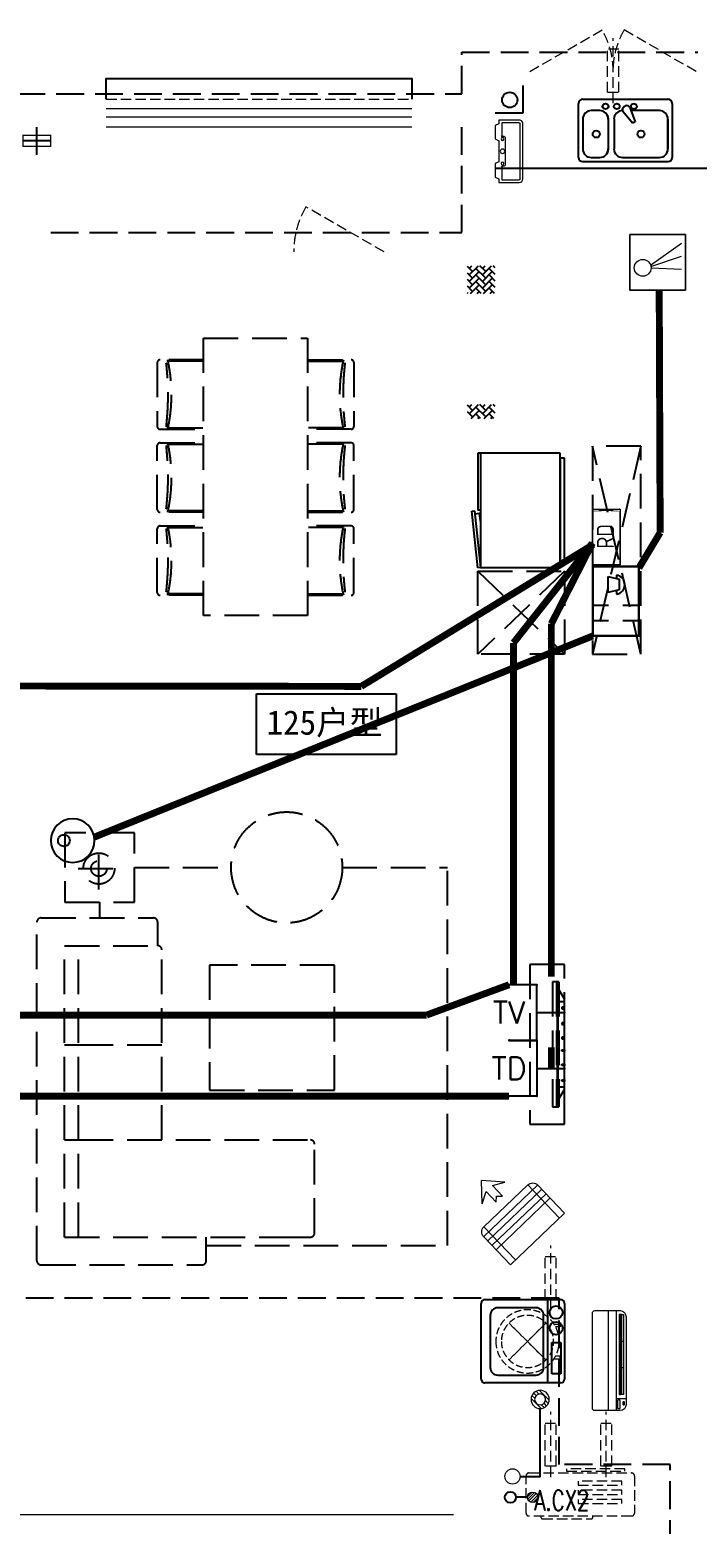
# Model space of a CAD drawing. Extents: x 3443499 to 7125205, y -1700016 to -264854.
# Drawn here: x 3721859 to 3726663, y -867712 to -856944 of the extents above; entities that cross this region are included whole.
import ezdxf
from ezdxf.enums import TextEntityAlignment as Align

# ---------------------------------------------------------------- set-up
doc = ezdxf.new("R2010")
doc.units = 0
doc.header["$LTSCALE"] = 1000
doc.header["$MEASUREMENT"] = 0
for name, pattern in [('$1$DASH', [0.35, 0.25, -0.1]), ('__DASH', [0.35, 0.25, -0.1]), ('A户型$0$DASH', [0.35, 0.25, -0.1]), ('DASH', [0.35, 0.25, -0.1]), ('HIDDEN', [0.375, 0.25, -0.125])]:
    doc.linetypes.add(name, pattern=pattern)
doc.layers.get('0').update_dxf_attribs({"linetype": 'CONTINUOUS'})
for name, color, linetype in [('!校对', 2, 'CONTINUOUS'), ('5fur', 175, 'CONTINUOUS'), ('EQUIP-安防', 3, 'CONTINUOUS'), ('EQUIP-通讯', 3, 'CONTINUOUS'), ('IP-bath&kitchen-JOHNSON', 4, 'CONTINUOUS'), ('LVTRY', 252, 'CONTINUOUS'), ('TEL_TEXT', 7, 'CONTINUOUS'), ('VPIPE-中水', 122, 'CONTINUOUS'), ('VPIPE-凝结', 150, 'CONTINUOUS'), ('WIRE-安防', 4, 'CONTINUOUS'), ('WIRE-综合布线', 5, 'DASH'), ('保温', 6, 'CONTINUOUS'), ('机电标识类', 1, 'CONTINUOUS'), ('污水', 3, 'CONTINUOUS'), ('看线', 185, 'CONTINUOUS')]:
    doc.layers.add(name, color=color, linetype=linetype)
for name, color, linetype, lineweight in [('EQUIP-消防', 3, 'CONTINUOUS', 20), ('EQUIP_地漏', 7, 'CONTINUOUS', 18), ('VPIPE-废水', 31, 'TG_F', 18), ('WINDOW', 146, 'CONTINUOUS', 20), ('平面-栏杆', 56, 'CONTINUOUS', 15), ('平面-看线', 252, 'CONTINUOUS', 15), ('平面-空调室内机', 176, 'CONTINUOUS', 9), ('平面-空调预留孔', 252, 'CONTINUOUS', 15)]:
    doc.layers.add(name, color=color, linetype=linetype, lineweight=lineweight)
doc.styles.add('_TCH_DIM', font='SIMPLEX', dxfattribs={"bigfont": 'GBCBIG'})
doc.styles.add('_TEL_DIM', font='SIMPLEX', dxfattribs={"width": 0.8, "height": 3.5, "bigfont": 'HZTXT'})
doc.styles.add('DIM_FONT', font='SIMPLEX', dxfattribs={"width": 0.7, "bigfont": 'GBCBIG'})
doc.styles.get("Standard").update_dxf_attribs({"font": 'gbenor.shx', "bigfont": 'gbcbig.shx'})
doc.styles.add('TG_LINETYPE', font='SIMPLEX', dxfattribs={"width": 0.8, "height": 3, "bigfont": 'HZTXT'})
doc.styles.add('黑体', font='simhei.ttf')
doc.linetypes.add('TG_F', pattern='A,2,-0.3,["F",TG_LINETYPE,S=0.1,R=0,X=-0.23,Y=-0.15],0', length=2.3)

# ---------------------------------------------------------------- blocks, each defined once
blk = doc.blocks.new('$equip$00002651')
for p, q in [((-0.5, 0.5), (-0.5, -0.5)), ((0.5, 0.5), (-0.5, 0.5)), ((-0.125, -0.052), (0.429, 0.342)), ((0.5, -0.5), (0.5, 0.5)), ((-0.119, -0.075), (0.429, 0.108)), ((-0.116, -0.1), (0.429, -0.126)), ((-0.5, -0.5), (0.5, -0.5))]:
    blk.add_line(p, q)
blk.add_lwpolyline([(-0.5, 0.5), (0.5, 0.5), (0.5, -0.5), (-0.5, -0.5), (-0.5, 0.5), (0.5, 0.5)])
blk.add_circle((-0.268, -0.1), 0.151)
for p in [(0, 0.5), (-0.5, 0), (0.5, 0), (0, -0.5)]:
    blk.add_point(p)
at = {"color": 7, "flags": 1}
for tag, height, p in [('A', 0.00002, (0, 0)), ('B', 0.4, (0.762, -0.208))]:
    blk.add_attdef(tag, text='', height=height, dxfattribs=at).set_placement(p, align=Align.MIDDLE_CENTER)
blk = doc.blocks.new('$equip$00002770')
for p, q in [((-0.65, 0.65), (-0.65, 0)), ((0.65, 0.65), (-0.65, 0.65)), ((0.65, 0), (0.65, 0.65)), ((-0.65, 0), (0.65, 0))]:
    blk.add_line(p, q)
at = {"const_width": 0.04}
blk.add_lwpolyline([(-0.65, 0.65), (-0.65, 0), (0.65, 0), (0.65, 0.65), (-0.65, 0.65), (-0.65, 0)], dxfattribs=at)
for p in [(0, 0.65), (-0.65, 0.325), (0, 0), (0.65, 0.325)]:
    blk.add_point(p)
at = {"color": 7}
blk.add_attdef('$TEXT$', text='', height=0.4, dxfattribs=at).set_placement((-0.014, 0.343), align=Align.MIDDLE_CENTER)
at = {"color": 7, "flags": 1}
for tag, height, p in [('B', 0.4, (0.905, 0.246)), ('A', 0.00002, (0, 0))]:
    blk.add_attdef(tag, text='', height=height, dxfattribs=at).set_placement(p, align=Align.MIDDLE_CENTER)
blk = doc.blocks.new('$equip$00001802')
for p, q in [((-0.5, 0.499), (-0.5, 0.999)), ((0.5, 0.999), (0.5, 0.499)), ((0.5, 0.499), (-0.5, 0.499)), ((0, 0.5), (0, 0))]:
    blk.add_line(p, q)
for p in [(-0.5, 0.999), (0.5, 0.999), (-0.5, 0.499), (0.5, 0.499), (0, 0)]:
    blk.add_point(p)
at = {"color": 7, "style": '_TEL_DIM'}
blk.add_attdef('$TEXT$', text='', height=0.4, dxfattribs=at).set_placement((0, 0.999), align=Align.MIDDLE_CENTER)
at = {"color": 7, "style": '_TEL_DIM', "flags": 1}
blk.add_attdef('A', text='', height=0.00002, dxfattribs=at).set_placement((0, 0), align=Align.MIDDLE_CENTER)
blk = doc.blocks.new('$equip$00001847')
for p, q in [((-0.5, 0.499), (-0.5, 0.999)), ((0.5, 0.999), (0.5, 0.499)), ((0.5, 0.499), (-0.5, 0.499)), ((0, 0.5), (0, 0))]:
    blk.add_line(p, q)
for p in [(-0.5, 0.999), (0.5, 0.999), (-0.5, 0.499), (0.5, 0.499), (0, 0)]:
    blk.add_point(p)
at = {"color": 7, "style": '_TEL_DIM'}
blk.add_attdef('$TEXT$', text='', height=0.4, dxfattribs=at).set_placement((0, 0.999), align=Align.MIDDLE_CENTER)
at = {"color": 7, "style": '_TEL_DIM', "flags": 1}
blk.add_attdef('A', text='', height=0.00002, dxfattribs=at).set_placement((0, 0), align=Align.MIDDLE_CENTER)
blk = doc.blocks.new('$equip$00002628')
at = {"linetype": 'Continuous'}
for p, q in [((-0.625, 0.415), (0.625, 0.415)), ((-0.625, -0.415), (-0.625, 0.415)), ((0.071, 0.129), (0.071, 0.415)), ((0.35, 0.129), (0.35, 0.415)), ((0.625, 0.415), (0.625, -0.415)), ((-0.472, 0.01), (-0.409, 0.01)), ((-0.446, -0.138), (-0.395, 0.058)), ((-0.395, 0.058), (-0.395, 0.058)), ((-0.395, 0.058), (-0.206, 0.058)), ((-0.206, 0.058), (-0.155, -0.138)), ((-0.191, 0.01), (-0.129, 0.01)), ((-0.155, -0.138), (-0.446, -0.138)), ((0.071, -0.415), (0.071, -0.129)), ((0.35, -0.415), (0.35, -0.129)), ((0.625, -0.415), (-0.625, -0.415))]:
    blk.add_line(p, q, dxfattribs=at)
at = {"const_width": 0.04}
blk.add_lwpolyline([(-0.625, 0.415), (0.625, 0.415), (0.625, -0.415), (-0.625, -0.415), (-0.625, 0.415), (0.625, 0.415)], dxfattribs=at)
at = {"linetype": 'Continuous'}
blk.add_arc((-0.3, -0.011), 0.173, 6.9897, 173.0103, dxfattribs=at)
for p in [(0, 0.415), (-0.625, 0), (0.625, 0), (0, -0.415)]:
    blk.add_point(p)
at = {"color": 7, "style": '_TEL_DIM', "flags": 1}
blk.add_attdef('A', text='', height=0.000025, dxfattribs=at).set_placement((0, 0), align=Align.MIDDLE_CENTER)
blk = doc.blocks.new('$equip$00001883')
at = {"color": 0, "linetype": 'Continuous'}
blk.add_lwpolyline([(0.057, 0.063, 0.198912), (0.08, 0.12, 0.198912), (0.057, 0.177, 0.198912), (0, 0.2, 0.198912), (-0.057, 0.177, 0.198912), (-0.08, 0.12, 0.198912), (-0.057, 0.063, 0.198912), (0, 0.04, 0.198912)], format="xyb", close=True, dxfattribs=at)
blk.add_circle((0, 0), 0.3)
at = {"layer": 'TEL_TEXT', "style": '_TEL_DIM', "flags": 1}
blk.add_attdef('A', text='', height=0.00002, dxfattribs=at).set_placement((0, 0), align=Align.MIDDLE_CENTER)
blk = doc.blocks.new('A$C00A30745')
at = {"layer": '5fur', "color": 252, "linetype": 'A户型$0$DASH'}
for p, q in [((7700, 4679), (7700, 6679)), ((7700, 6679), (8450, 6679)), ((8450, 6679), (8450, 4679)), ((7367, 6502), (7367, 6042)), ((7700, 6522), (7387, 6522)), ((7700, 6512), (7445, 6512)), ((8450, 6522), (8763, 6522)), ((8450, 6512), (8705, 6512)), ((8783, 6502), (8783, 6042)), ((7445, 6032), (7700, 6032)), ((8705, 6032), (8450, 6032)), ((7387, 6022), (7700, 6022)), ((7387, 5924), (7700, 5924)), ((8763, 6022), (8450, 6022)), ((8763, 5924), (8450, 5924)), ((7367, 5444), (7367, 5904)), ((7445, 5914), (7700, 5914)), ((8705, 5914), (8450, 5914)), ((8783, 5444), (8783, 5904)), ((10850, 5900), (10500, 5900)), ((10500, 5900), (10500, 4400)), ((10850, 5900), (10500, 4400)), ((10850, 4400), (10500, 5900)), ((10850, 4400), (10850, 5900)), ((7700, 5424), (7387, 5424)), ((7700, 5434), (7445, 5434)), ((8450, 5434), (8705, 5434)), ((8450, 5424), (8763, 5424)), ((7367, 4845), (7367, 5305)), ((7387, 5325), (7700, 5325)), ((7445, 5315), (7700, 5315)), ((8763, 5325), (8450, 5325)), ((8705, 5315), (8450, 5315)), ((8783, 4845), (8783, 5305)), ((9675, 5000), (10300, 5000)), ((9675, 4400), (9675, 5000)), ((9675, 5000), (10300, 4400)), ((10300, 5000), (9675, 4400)), ((10300, 5000), (10300, 4400)), ((7700, 4825), (7387, 4825)), ((7700, 4835), (7445, 4835)), ((8450, 4835), (8705, 4835)), ((8450, 4825), (8763, 4825)), ((8450, 4679), (7700, 4679)), ((10300, 4400), (9675, 4400)), ((10500, 4400), (10850, 4400)), ((7202, 3114), (6702, 3114)), ((6702, 3114), (6702, 2614)), ((7202, 2614), (7202, 3114)), ((6947, 2706), (6947, 3006)), ((6797, 2856), (7097, 2856)), ((7202, 2864), (7899, 2864)), ((8699, 2864), (9457, 2864)), ((9457, 139), (9457, 2864)), ((6702, 2614), (7202, 2614)), ((6952, 2614), (6952, 2500)), ((6530, 2500), (7340, 2500)), ((6500, 30), (6500, 2470)), ((7370, 2300), (7370, 2470)), ((6700, 200), (6700, 2300)), ((6700, 2300), (7370, 2300)), ((6800, 200), (6800, 2300)), ((7400, 900), (7400, 2270)), ((8644, 2160), (7744, 2160)), ((7744, 2160), (7744, 1260)), ((8644, 1260), (8644, 2160)), ((10300, 2164), (10050, 2164)), ((10050, 2164), (10050, 1014)), ((10300, 1014), (10300, 2164)), ((10258, 2039), (10213, 2039)), ((10213, 2039), (10213, 1139)), ((10242, 2039), (10242, 1139)), ((10242, 2031), (10258, 2031)), ((10242, 2021), (10258, 2021)), ((10242, 2010), (10258, 2010)), ((10242, 2000), (10258, 2000)), ((10242, 1990), (10258, 1990)), ((10242, 1980), (10258, 1980)), ((10242, 1970), (10258, 1970)), ((10242, 1959), (10258, 1959)), ((10242, 1949), (10258, 1949)), ((10242, 1939), (10258, 1939)), ((10258, 2039), (10258, 1139)), ((10258, 1981), (10300, 1914)), ((10242, 1929), (10258, 1929)), ((10242, 1918), (10258, 1918)), ((10242, 1908), (10258, 1908)), ((10242, 1898), (10258, 1898)), ((10242, 1888), (10258, 1888)), ((10242, 1877), (10258, 1877)), ((10242, 1867), (10258, 1867)), ((10242, 1857), (10258, 1857)), ((10242, 1847), (10258, 1847)), ((10242, 1837), (10258, 1837)), ((10258, 1897), (10300, 1897)), ((10280, 1856), (10280, 1845)), ((10300, 1856), (10280, 1856)), ((10280, 1845), (10300, 1845)), ((10300, 1264), (10300, 1914)), ((10300, 1845), (10300, 1856)), ((10242, 1826), (10258, 1826)), ((10242, 1816), (10258, 1816)), ((10242, 1806), (10258, 1806)), ((10242, 1796), (10258, 1796)), ((10242, 1785), (10258, 1785)), ((10242, 1775), (10258, 1775)), ((10242, 1765), (10258, 1765)), ((10242, 1755), (10258, 1755)), ((10242, 1745), (10258, 1745)), ((10242, 1734), (10258, 1734)), ((10242, 1724), (10258, 1724)), ((10280, 1743), (10280, 1732)), ((10300, 1743), (10280, 1743)), ((10280, 1732), (10300, 1732)), ((10300, 1732), (10300, 1743)), ((10242, 1714), (10258, 1714)), ((10242, 1704), (10258, 1704)), ((10242, 1693), (10258, 1693)), ((10242, 1683), (10258, 1683)), ((10242, 1673), (10258, 1673)), ((10242, 1663), (10258, 1663)), ((10242, 1652), (10258, 1652)), ((10242, 1642), (10258, 1642)), ((10242, 1632), (10258, 1632)), ((10242, 1622), (10258, 1622)), ((10280, 1640), (10280, 1629)), ((10300, 1640), (10280, 1640)), ((10280, 1629), (10300, 1629)), ((10300, 1629), (10300, 1640)), ((6700, 1585), (6800, 1585)), ((6800, 1585), (7400, 1585)), ((10242, 1612), (10258, 1612)), ((10242, 1601), (10258, 1601)), ((10242, 1591), (10258, 1591)), ((10242, 1581), (10258, 1581)), ((10242, 1571), (10258, 1571)), ((10242, 1560), (10258, 1560)), ((10242, 1550), (10258, 1550)), ((10242, 1540), (10258, 1540)), ((10242, 1530), (10258, 1530)), ((10242, 1520), (10258, 1520)), ((10242, 1509), (10258, 1509)), ((10280, 1539), (10280, 1549)), ((10280, 1549), (10300, 1549)), ((10300, 1539), (10280, 1539)), ((10300, 1549), (10300, 1539)), ((10242, 1499), (10258, 1499)), ((10242, 1489), (10258, 1489)), ((10242, 1479), (10258, 1479)), ((10242, 1468), (10258, 1468)), ((10242, 1458), (10258, 1458)), ((10242, 1448), (10258, 1448)), ((10242, 1438), (10258, 1438)), ((10242, 1427), (10258, 1427)), ((10242, 1417), (10258, 1417)), ((10242, 1407), (10258, 1407)), ((10280, 1436), (10280, 1446)), ((10280, 1446), (10300, 1446)), ((10300, 1436), (10280, 1436)), ((10300, 1446), (10300, 1436)), ((10242, 1397), (10258, 1397)), ((10242, 1387), (10258, 1387)), ((10242, 1376), (10258, 1376)), ((10242, 1366), (10258, 1366)), ((10242, 1356), (10258, 1356)), ((10242, 1346), (10258, 1346)), ((10242, 1335), (10258, 1335)), ((10242, 1325), (10258, 1325)), ((10242, 1315), (10258, 1315)), ((10242, 1305), (10258, 1305)), ((10242, 1295), (10258, 1295)), ((10280, 1323), (10280, 1333)), ((10280, 1333), (10300, 1333)), ((10300, 1323), (10280, 1323)), ((10300, 1333), (10300, 1323)), ((7744, 1260), (8644, 1260)), ((10242, 1284), (10258, 1284)), ((10242, 1274), (10258, 1274)), ((10242, 1264), (10258, 1264)), ((10242, 1254), (10258, 1254)), ((10242, 1243), (10258, 1243)), ((10242, 1233), (10258, 1233)), ((10242, 1223), (10258, 1223)), ((10242, 1213), (10258, 1213)), ((10242, 1202), (10258, 1202)), ((10242, 1192), (10258, 1192)), ((10258, 1282), (10300, 1282)), ((10258, 1197), (10300, 1264)), ((10213, 1139), (10258, 1139)), ((10242, 1182), (10258, 1182)), ((10242, 1172), (10258, 1172)), ((10242, 1162), (10258, 1162)), ((10242, 1151), (10258, 1151)), ((10242, 1141), (10258, 1141)), ((10050, 1014), (10300, 1014)), ((6700, 900), (6800, 900)), ((6800, 900), (8470, 900)), ((8500, 230), (8500, 870)), ((6700, 200), (8347, 200)), ((7720, 30), (7720, 200)), ((7720, 139), (9457, 139)), ((8347, 200), (8470, 200)), ((6530, 0), (7690, 0))]:
    blk.add_line(p, q, dxfattribs=at)
for centre, radius in [((8299, 2864), 400), ((6947, 2856), 112), ((6947, 2856), 56.2)]:
    blk.add_circle(centre, radius, dxfattribs=at)
for centre, radius, start, end in [((7387, 6502), 20, 90, 180), ((5443, 6270), 2002, 353.4152, 6.5848), ((6316, 6272), 1154, 347.4874, 12.5126), ((9834, 6272), 1154, 167.4874, 192.5126), ((10707, 6270), 2002, 173.4152, 186.5848), ((8763, 6502), 20, 0, 90), ((7387, 6042), 20, 180, 270), ((8763, 6042), 20, 270, 0), ((7387, 5904), 20, 90, 180), ((6316, 5674), 1154, 347.4874, 12.5126), ((9834, 5674), 1154, 167.4874, 192.5126), ((8763, 5904), 20, 0, 90), ((5443, 5675), 2002, 353.4152, 6.5848), ((10707, 5675), 2002, 173.4152, 186.5848), ((7387, 5444), 20, 180, 270), ((8763, 5444), 20, 270, 0), ((7387, 5305), 20, 90, 180), ((5443, 5077), 2002, 353.4152, 6.5848), ((6316, 5075), 1154, 347.4874, 12.5126), ((9834, 5075), 1154, 167.4874, 192.5126), ((10707, 5077), 2002, 173.4152, 186.5848), ((8763, 5305), 20, 0, 90), ((7387, 4845), 20, 180, 270), ((8763, 4845), 20, 270, 0), ((6530, 2470), 30, 90, 180), ((7340, 2470), 30, 0, 90), ((7370, 2270), 30, 0, 90), ((8470, 870), 30, 0, 90), ((8470, 230), 30, 270, 0), ((6530, 30), 30, 180, 270), ((7690, 30), 30, 270, 0)]:
    blk.add_arc(centre, radius, start, end, dxfattribs=at)
blk = doc.blocks.new('$TwtSys$00000543')
at = {"color": 252}
for p, q in [((-94, -9), (9, 94)), ((-9, -94), (94, 9)), ((12, 55), (42, 84)), ((40, 40), (66, 66)), ((55, 12), (84, 42)), ((-84, -42), (-55, -12)), ((-66, -66), (-40, -40)), ((-42, -84), (-12, -55))]:
    blk.add_line(p, q, dxfattribs=at)
for radius in [94, 56.4]:
    blk.add_circle((0, 0), radius, dxfattribs=at)
blk = doc.blocks.new('dnfhfn')
at = {"color": 252, "linetype": '$1$DASH', "ltscale": 0.2}
for p, q in [((102, 463, 0), (122, 463, 0)), ((102, 417, 0), (102, 463, 0)), ((122, 463, 0), (122, 429, 0)), ((353, 463, 0), (333, 463, 0)), ((333, 463, 0), (333, 429, 0)), ((353, 417, 0), (353, 463, 0))]:
    blk.add_line(p, q, dxfattribs=at)
at = {"color": 252, "linetype": '$1$DASH', "ltscale": 0.2, "elevation": 0}
for points in [[(95, 360), (95, 360), (360, 95), (360, 95)], [(360, 360), (95, 95), (95, 95), (360, 360)]]:
    blk.add_lwpolyline(points, close=True, dxfattribs=at)
at = {"color": 252, "linetype": '$1$DASH', "ltscale": 0.2}
for radius in [228, 188]:
    blk.add_circle((228, 228, 0), radius, dxfattribs=at)
blk = doc.blocks.new('$TwtSys$00000141')
at = {"color": 1}
for p, q in [((-47, 4), (-5, 46)), ((-47, 4), (-5, 46)), ((-44, -18), (18, 44)), ((-44, -18), (18, 44)), ((-33, -33), (33, 33)), ((-33, -33), (33, 33)), ((-16, -44), (44, 16)), ((-16, -44), (44, 16)), ((6, -46), (46, -6)), ((6, -46), (46, -6))]:
    blk.add_line(p, q, dxfattribs=at)
blk.add_circle((0, 0), 47, dxfattribs=at)
blk.add_circle((0, 0), 47, dxfattribs=at)
blk = doc.blocks.new('fergve')
at = {"layer": '平面-空调预留孔', "color": 8, "linetype": 'DASH', "ltscale": 0.3}
for p, q in [((119063, 54988), (119063, 54978)), ((119073, 54968), (119426, 54968)), ((119436, 54978), (119436, 54988))]:
    blk.add_line(p, q, dxfattribs=at)
blk.add_lwpolyline([(119716, 54988), (118976, 54988, -0.414214), (118956, 55008), (118956, 55278, -0.414214), (118976, 55298), (119716, 55298, -0.414214), (119736, 55278), (119736, 55008, -0.414214)], format="xyb", close=True, dxfattribs=at)
for points in [[(119667, 55327), (119247, 55327), (119247, 55312), (119667, 55312)], [(119645, 55239), (119330, 55239), (119330, 55210), (119645, 55210)], [(119645, 55173), (119330, 55173), (119330, 55144), (119645, 55144)], [(119645, 55108), (119330, 55108), (119330, 55079), (119645, 55079)]]:
    blk.add_lwpolyline(points, close=True, dxfattribs=at)
for centre, start, end in [((119073, 54978), 180, 270), ((119426, 54978), 270, 0)]:
    blk.add_arc(centre, 10, start, end, dxfattribs=at)
at = {"layer": '平面-空调预留孔', "color": 8, "linetype": 'DASH', "ltscale": 0.3, "style": '_TCH_DIM', "width": 0.705882}
blk.add_text('A.CX2', height=146.9, dxfattribs=at).set_placement((119015, 55027))
blk = doc.blocks.new('dasdasf1sa2f31as32f')
at = {"color": 8}
for p, q in [((-116, 586), (43, 640)), ((-23, 586), (-116, 586)), ((-23, 586), (-73, 493)), ((32, 555), (-18, 463)), ((83, 477), (32, 555)), ((83, 477), (43, 640)), ((-473, 260), (-339, 504)), ((-270, 524), (-428, 237)), ((115, 208), (-359, 468)), ((135, 245), (-339, 505)), ((-270, 524), (114, 314)), ((-31, 504), (-73, 493)), ((-18, 463), (-31, 504)), ((72, 132), (-401, 392)), ((93, 169), (-381, 428)), ((0, 0), (-473, 260)), ((114, 314), (-44, 26)), ((134, 244), (0, 0))]:
    blk.add_line(p, q, dxfattribs=at)
for centre, start, end in [((-294, 479), 61.2593, 151.2593), ((89, 269), 331.2593, 61.2593)]:
    blk.add_arc(centre, 51.3, start, end, dxfattribs=at)
blk = doc.blocks.new('dongkong')
at = {"layer": '平面-空调预留孔', "color": 8, "linetype": 'HIDDEN', "ltscale": 0.3}
for p, q in [((-603796, 210900), (-603796, 210431)), ((-603836, 210821), (-603836, 210511)), ((-603836, 210821), (-603756, 210821)), ((-603756, 210821), (-603756, 210511))]:
    blk.add_line(p, q, dxfattribs=at)
blk.add_lwpolyline([(-603756, 210511), (-603836, 210511)], dxfattribs=at)
blk = doc.blocks.new('A$C001338C2')
at = {"color": 8}
for p, q in [((845, 304), (55, 304)), ((109, 215), (109, 304)), ((0, 249), (0, 22)), ((900, 22), (900, 249)), ((22, 0), (878, 0))]:
    blk.add_line(p, q, dxfattribs=at)
at = {"color": 8, "lineweight": 5}
for p, q in [((865, 279), (144, 279)), ((144, 279), (144, 266)), ((387, 279), (144, 279)), ((144, 279), (144, 253)), ((387, 240), (387, 279)), ((865, 279), (622, 279)), ((622, 279), (622, 240)), ((865, 253), (865, 279)), ((900, 215), (0, 215)), ((900, 143), (0, 143)), ((144, 266), (865, 266)), ((144, 240), (144, 253)), ((144, 253), (865, 253)), ((865, 240), (144, 240)), ((622, 240), (387, 240)), ((865, 266), (865, 240))]:
    blk.add_line(p, q, dxfattribs=at)
at = {"color": 8}
for points in [[(73, 275), (57, 275, -0.414214), (51, 281), (51, 283, -0.414214), (57, 289), (73, 289, -0.414214), (79, 283), (79, 281, -0.414214)], [(89, 226), (22, 226, -0.414214), (17, 232), (17, 243, -0.414214), (22, 249), (89, 249, -0.414214), (95, 243), (95, 232, -0.414214)]]:
    blk.add_lwpolyline(points, format="xyb", close=True, dxfattribs=at)
for centre, radius, start, end in [((55, 249), 55, 90, 180), ((845, 249), 55, 360, 90), ((22, 22), 22, 180, 270), ((878, 22), 22, 270, 360)]:
    blk.add_arc(centre, radius, start, end, dxfattribs=at)
blk = doc.blocks.new('GDGDGDRGDR')
at = {"linetype": '__DASH', "ltscale": 0.1}
blk.add_wipeout([(425935, 371498), (425735, 371498), (425735, 371418), (425935, 371418)], dxfattribs=at).dxf.layer = '污水'
at = {"layer": '机电标识类', "color": 250, "linetype": 'DASH', "ltscale": 400}
for p, q in [((425835, 371358), (425835, 371558)), ((425935, 371458), (425735, 371458))]:
    blk.add_line(p, q, dxfattribs=at)
at = {"layer": '污水', "linetype": '__DASH', "ltscale": 0.1, "const_width": 10}
blk.add_lwpolyline([(425935, 371498), (425735, 371498), (425735, 371418), (425935, 371418)], close=True, dxfattribs=at)
blk = doc.blocks.new('A$C263B1184')
at = {"layer": '保温', "linetype": 'ByBlock', "ltscale": 10}
h = blk.add_hatch(dxfattribs=at)
h.set_pattern_fill('AR-HBONE', color=251, scale=55)
h.set_pattern_definition([(45, (-1012960.393, -342660.66), (0, 47.4157523), [100.584, -33.528]), (135, (-1012936.685, -342636.954), (3e-15, 47.4157523), [100.584, -33.528])])
h.paths.add_polyline_path([(3900, 8800), (3900, 9000), (4100, 9000), (4100, 8800)])
h = blk.add_hatch(dxfattribs=at)
h.set_pattern_fill('AR-HBONE', color=251, scale=55)
h.set_pattern_definition([(45, (-1012960.295, -343660.66), (0, 47.4157523), [100.584, -33.528]), (135, (-1012936.587, -343636.954), (3e-15, 47.4157523), [100.584, -33.528])])
h.paths.add_polyline_path([(3900, 7900), (3900, 8000), (4100, 8000), (4100, 7900)])
blk = doc.blocks.new('FRSDFDGDGDRGDR')
at = {"layer": '平面-空调预留孔', "color": 252}
for p, q in [((699612, 775044), (699612, 775441)), ((699619, 775448), (699746, 775448)), ((699746, 775448), (699746, 775355)), ((699720, 775342), (699720, 775143)), ((699727, 775349), (699740, 775349)), ((699727, 775136), (699740, 775136)), ((699746, 775130), (699746, 775037)), ((699746, 775037), (699619, 775037))]:
    blk.add_line(p, q, dxfattribs=at)
blk.add_lwpolyline([(699766, 775167), (699793, 775154), (699793, 775057), (699766, 775044), (699766, 775018), (699619, 775018, -0.414214), (699593, 775044), (699593, 775441, -0.414214), (699619, 775468), (699766, 775468), (699766, 775441), (699793, 775428), (699793, 775332), (699766, 775318)], format="xyb", close=True, dxfattribs=at)
for centre, radius in [((699740, 775332), 10.6), ((699740, 775243), 15.8), ((699740, 775154), 10.6)]:
    blk.add_circle(centre, radius, dxfattribs=at)
for centre, start, end in [((699619, 775441), 90, 180), ((699727, 775342), 90, 180), ((699740, 775355), 270, 360), ((699727, 775143), 180, 270), ((699740, 775130), 0, 90), ((699619, 775044), 180, 270)]:
    blk.add_arc(centre, 6.6, start, end, dxfattribs=at)
blk = doc.blocks.new('A$C25274923')
at = {"color": 252, "linetype": 'DASH', "ltscale": 0.8}
for p, q in [((37060, 12340), (37060, 12640)), ((37060, 12640), (38760, 12640)), ((33860, 12340), (37060, 12340)), ((37060, 11340), (37060, 12100)), ((34100, 11340), (37060, 11340)), ((37760, 3660), (30240, 3660)), ((37760, 2460), (37760, 3660)), ((38560, 2460), (37760, 2460)), ((38560, 1860), (38560, 2460))]:
    blk.add_line(p, q, dxfattribs=at)
at = {"color": 252}
for p, q in [((35582, 8014), (36588, 8014)), ((35582, 7578), (35582, 8014)), ((36588, 8014), (36588, 7578)), ((36588, 7578), (35582, 7578)), ((37709, 3340), (37772, 3340)), ((37709, 3115), (37709, 3340)), ((37772, 3340), (37772, 3115)), ((37772, 3115), (37709, 3115))]:
    blk.add_line(p, q, dxfattribs=at)
at = {"layer": 'IP-bath&kitchen-JOHNSON', "color": 252}
for p, q in [((37500, 12400), (37500, 12200)), ((37500, 12400), (37500, 12200)), ((37500, 12200), (37300, 12200)), ((37500, 12200), (37300, 12200))]:
    blk.add_line(p, q, dxfattribs=at)
at = {"layer": 'LVTRY', "color": 252}
for p, q in [((37931, 12300), (38545, 12300)), ((37931, 12300), (38544, 12300)), ((37900, 11881), (37900, 12269)), ((37900, 11881), (37900, 12269)), ((38054, 12218), (37992, 12218)), ((38053, 12218), (37992, 12218)), ((38290, 12127), (38220, 12213)), ((38290, 12127), (38220, 12213)), ((38240, 12252), (38225, 12243)), ((38240, 12252), (38225, 12243)), ((38269, 12241), (38308, 12137)), ((38269, 12241), (38308, 12137)), ((38483, 12218), (38277, 12218)), ((38483, 12218), (38278, 12218)), ((38575, 12269), (38575, 11881)), ((38575, 12269), (38575, 11881)), ((37931, 12157), (37931, 11942)), ((37931, 12157), (37931, 11942)), ((38115, 11942), (38115, 12157)), ((38115, 11942), (38115, 12157)), ((38156, 12157), (38156, 11942)), ((38156, 12157), (38156, 11942)), ((38308, 12137), (38290, 12127)), ((38308, 12137), (38290, 12127)), ((38544, 11942), (38544, 12157)), ((38545, 11942), (38545, 12157)), ((38545, 11850), (37931, 11850)), ((38544, 11850), (37931, 11850)), ((37992, 11881), (38054, 11881)), ((37992, 11881), (38053, 11881)), ((38217, 11881), (38483, 11881)), ((38217, 11881), (38483, 11881)), ((39000, 11800), (37300, 11800)), ((39000, 11800), (37300, 11800)), ((37176, 9750), (37176, 9338)), ((37195, 9750), (37176, 9750)), ((37176, 9750), (37176, 9338)), ((37195, 9750), (37176, 9750)), ((37195, 9750), (37195, 8926)), ((37768, 9750), (37195, 9750)), ((37195, 9750), (37195, 8926)), ((37768, 9750), (37195, 9750)), ((37768, 8926), (37768, 9750)), ((37768, 8926), (37768, 9750)), ((37800, 9713), (37768, 9713)), ((37768, 9713), (37768, 8963)), ((37800, 9713), (37768, 9713)), ((37768, 9713), (37768, 8963)), ((37800, 8963), (37800, 9713)), ((37800, 8963), (37800, 9713)), ((37133, 9332), (37152, 9335)), ((37133, 9332), (37152, 9335)), ((37176, 8923), (37133, 9332)), ((37176, 8923), (37133, 9332)), ((37152, 9335), (37195, 8926)), ((37152, 9335), (37195, 8926)), ((37187, 9315), (37155, 9310)), ((37186, 9315), (37155, 9310)), ((37195, 9338), (37176, 9338)), ((37195, 9338), (37176, 9338)), ((37186, 9315), (37195, 9248)), ((37187, 9315), (37195, 9248)), ((37192, 8949), (37195, 8950)), ((37192, 8949), (37195, 8950)), ((37768, 8963), (37800, 8963)), ((37768, 8963), (37800, 8963)), ((37195, 8926), (37176, 8923)), ((37195, 8926), (37176, 8923)), ((37195, 8926), (37768, 8926)), ((37195, 8926), (37768, 8926)), ((37199, 3077), (37199, 3622)), ((37226, 3650), (37773, 3650)), ((37595, 3590), (37319, 3590)), ((37677, 3650), (37677, 3049)), ((37800, 3622), (37800, 3077)), ((37265, 3536), (37265, 3160)), ((37649, 3160), (37649, 3536)), ((37773, 3049), (37226, 3049)), ((37319, 3105), (37595, 3105))]:
    blk.add_line(p, q, dxfattribs=at)
for centre, radius in [((38095, 12249), 20.5), ((38094, 12249), 20.5), ((38176, 12249), 20.5), ((38176, 12249), 20.5), ((38299, 12249), 20.5), ((38299, 12249), 20.5), ((38028, 12049), 25.6), ((38028, 12049), 25.6), ((38350, 12049), 25.6), ((38350, 12049), 25.6)]:
    blk.add_circle(centre, radius, dxfattribs=at)
for centre, radius, start, end in [((37931, 12269), 30.7, 90, 180), ((37931, 12269), 30.7, 90, 180), ((38544, 12269), 30.7, 0, 90), ((38545, 12269), 30.7, 0, 90), ((37992, 12157), 61.4, 90, 180), ((37992, 12157), 61.4, 90, 180), ((38053, 12157), 61.4, 0, 90), ((38054, 12157), 61.4, 0, 90), ((38217, 12157), 61.4, 90, 180), ((38217, 12157), 61.4, 90, 180), ((38236, 12226), 20.5, 120, 219.4623), ((38235, 12226), 20.5, 120, 219.4623), ((38250, 12234), 20.5, 20.5377, 120), ((38250, 12234), 20.5, 20.5377, 120), ((38483, 12157), 61.4, 0, 90), ((38483, 12157), 61.4, 0, 90), ((37931, 11881), 30.7, 180, 270), ((37931, 11881), 30.7, 180, 270), ((37992, 11942), 61.4, 180, 270), ((37992, 11942), 61.4, 180, 270), ((38053, 11942), 61.4, 270, 0), ((38054, 11942), 61.4, 270, 0), ((38217, 11942), 61.4, 180, 270), ((38217, 11942), 61.4, 180, 270), ((38483, 11942), 61.4, 270, 0), ((38483, 11942), 61.4, 270, 0), ((38544, 11881), 30.7, 270, 0), ((38545, 11881), 30.7, 270, 0)]:
    blk.add_arc(centre, radius, start, end, dxfattribs=at)
for centre, major_axis, start_param, end_param in [((37226, 3622), (0, 27.6), 0, 1.570796), ((37319, 3536), (0, 54.7), 0, 1.570796), ((37595, 3536), (0, 54.7), 4.712389, 6.283185), ((37739, 3557), (0, 46.9), 1.570796327116953, 7.85398163429654), ((37773, 3622), (0, 27.6), -1.570796, 0), ((37739, 3443), (0, 46.9), 1.570796327130222, 7.853981634309808), ((37319, 3160), (0, 54.7), 1.570796, 3.141593), ((37595, 3160), (0, 54.7), 3.141593, 4.712389), ((37226, 3077), (0, 27.6), 1.570796, 3.141593), ((37773, 3077), (0, 27.6), 3.141593, 4.712389)]:
    blk.add_ellipse(centre, major_axis=major_axis, ratio=0.986385, start_param=start_param, end_param=end_param, dxfattribs=at)
at = {"layer": 'VPIPE-中水', "color": 252, "linetype": 'Continuous'}
blk.add_circle((37405, 12295), 55, dxfattribs=at)
at = {"layer": 'VPIPE-凝结', "color": 252, "ltscale": 0.1}
for points in [[(37480, 2375), (37624, 2375), (37624, 2864)], [(37532, 2225), (37450, 2225)]]:
    blk.add_lwpolyline(points, dxfattribs=at)
at = {"layer": 'VPIPE-凝结', "color": 252}
blk.add_circle((37410, 2225), 40, dxfattribs=at)
at = {"layer": 'VPIPE-废水', "color": 252}
blk.add_circle((37425, 2375), 55, dxfattribs=at)
at = {"layer": 'WINDOW', "color": 252, "linetype": 'DASH', "ltscale": 0.3}
for points in [[(37550, 12500), (38070, 12800, -0.131652), (38150, 12500)], [(38748, 12500), (38229, 12800, 0.131652), (38148, 12500)], [(36500, 11200), (35937, 11525, 0.131485), (35850, 11200)]]:
    blk.add_lwpolyline(points, format="xyb", dxfattribs=at)
at = {"layer": '平面-栏杆', "color": 252}
for points in [[(36700, 12230), (34500, 12230)], [(36700, 12170), (34500, 12170)]]:
    blk.add_lwpolyline(points, dxfattribs=at)
at = {"layer": '平面-看线', "color": 252, "linetype": 'DASH', "ltscale": 0.3}
blk.add_line((34500, 12300), (36700, 12300), dxfattribs=at)
at = {"layer": '平面-看线', "color": 252}
blk.add_line((31100, 2100), (37000, 2100), dxfattribs=at)
blk.add_lwpolyline([(36700, 12100), (34500, 12100)], dxfattribs=at)
at = {"layer": '看线', "color": 252, "ltscale": 0.5}
blk.add_lwpolyline([(34500, 12300), (34500, 12450), (36700, 12450), (36700, 12300)], dxfattribs=at)
at = {"color": 252}
for name, p in [('GDGDGDRGDR', (-391835, -359458)), ('A$C00A30745', (27500, 3900))]:
    blk.add_blockref(name, p, dxfattribs=at)
at = {"color": 252, "xscale": -1}
for name, p in [('FRSDFDGDGDRGDR', (737093, -763318)), ('FRSDFDGDGDRGDR', (737093, -763318)), ('A$C263B1184', (41200, 2100))]:
    blk.add_blockref(name, p, dxfattribs=at)
at = {"layer": 'EQUIP_地漏', "color": 252, "xscale": -0.7000000000000001, "yscale": 0.7000000000000001, "zscale": 0.7}
blk.add_blockref('$TwtSys$00000543', (37624, 2930), dxfattribs=at)
at = {"layer": 'EQUIP_地漏', "color": 252, "xscale": -0.8, "yscale": -0.8, "zscale": 0.8, "rotation": 180}
blk.add_blockref('$TwtSys$00000141', (37570, 2225), dxfattribs=at)
at = {"layer": '平面-空调室内机', "color": 252, "ltscale": 0.3, "xscale": -1, "rotation": 180}
blk.add_blockref('dongkong', (641946, 223171), dxfattribs=at)
at = {"layer": '平面-空调室内机', "color": 252, "ltscale": 0.3, "rotation": 180}
for p in [(-566096, 214471), (-566096, 213271), (-565696, 213271)]:
    blk.add_blockref('dongkong', p, dxfattribs=at)
at = {"layer": '平面-空调预留孔', "color": 252, "xscale": -1}
for name, p, rotation in [('dasdasf1sa2f31as32f', (37410, 3900), 15.00000000331026), ('dnfhfn', (37305, 3120, 0), 270)]:
    blk.add_blockref(name, p, dxfattribs=dict(at, rotation=rotation))
at = {"layer": '平面-空调预留孔', "color": 252, "xscale": -0.800000000046565, "yscale": 0.800000000046565, "zscale": 0.800000000046565, "rotation": 269.9999997665698}
blk.add_blockref('A$C001338C2', (38000, 2850), dxfattribs=at)
at = {"layer": '平面-空调预留孔', "color": 252}
blk.add_blockref('fergve', (-81433, -52898), dxfattribs=at)
at = {"color": 252, "style": '黑体'}
blk.add_text('125户型', height=175, dxfattribs=at).set_placement((35654, 7721))
at = {"layer": 'LVTRY', "color": 252, "style": 'DIM_FONT', "text_generation_flag": 4, "width": 0.8, "flags": 9}
for tag, p in [('YSIZE', (10837, 12299)), ('XSIZE', (10837, 12299)), ('YSIZE', (38237, 12299)), ('XSIZE', (38237, 12299)), ('YSIZE', (38238, 12299)), ('XSIZE', (38238, 12299))]:
    blk.add_attdef(tag, p, '', height=0.5, rotation=90, dxfattribs=at)
at = {"layer": 'LVTRY', "color": 252, "style": 'DIM_FONT', "width": 0.8, "flags": 9}
for tag, p in [('YSIZE', (16563, 12299)), ('XSIZE', (16563, 12299)), ('YSIZE', (43963, 12299)), ('XSIZE', (43963, 12299)), ('YSIZE', (43963, 12299)), ('XSIZE', (43963, 12299))]:
    blk.add_attdef(tag, p, '', height=0.5, rotation=90, dxfattribs=at)

msp = doc.modelspace()

# ---------------------------------------------------------------- linework, layer by layer
at = {"layer": 'WIRE-安防', "color": 6, "const_width": 50}
for points in [[(3726397.3, -860566.8), (3726390.5, -858819.9)], [(3726244, -860822.3), (3726397.3, -860566.8)]]:
    msp.add_lwpolyline(points, dxfattribs=at)
at = {"layer": 'WIRE-综合布线', "color": 4, "const_width": 50}
for points in [[(3725914.7, -860653.4), (3724244.9, -861675.1)], [(3725340.8, -861361.9), (3725909.1, -860643.3)], [(3725613.6, -861224.1), (3725909.1, -860643.3)], [(3725613.6, -863766.6), (3725613.6, -861224.1)], [(3725340.8, -863825.4), (3725340.8, -861361.9)], [(3719411.9, -861669.7), (3724244.9, -861675.1)], [(3724715.2, -864043.9), (3725309.5, -863825.4)], [(3719308.7, -864043.9), (3724715.2, -864043.9)], [(3725613.6, -864433.1), (3725613.6, -864275.5)], [(3725309.5, -864628), (3720154.8, -864628)]]:
    msp.add_lwpolyline(points, dxfattribs=at)

# ---------------------------------------------------------------- block references
at = {"layer": 'EQUIP-安防', "color": 2, "xscale": 400.0000000000009, "yscale": 400.0000000000009, "zscale": 400.0000000000009, "rotation": 269.9999924868147}
msp.add_blockref('$equip$00002628', (3726078, -861061.5), dxfattribs=at)
at = {"layer": 'EQUIP-消防', "color": 6, "xscale": 400, "yscale": 400, "zscale": 400}
msp.add_blockref('$equip$00002651', (3726378.8, -858618.7), dxfattribs=at)
at = {"layer": 'EQUIP-消防'}
ref = msp.add_blockref('$equip$00002770', (3726109.1, -860598.4), dxfattribs=dict(at, xscale=-307.6923076924868, yscale=307.6923076924868, zscale=307.6923076923077, rotation=90.00000000037018))
ref.add_attrib('$TEXT$', 'RD', dxfattribs={"layer": '0', "color": 7, "height": 123.08, "rotation": 90}).set_placement((3726003.5, -860594.1), align=Align.MIDDLE_CENTER)
at = {"layer": 'EQUIP-通讯', "ltscale": 0.5, "xscale": -524.9999999998058, "yscale": 524.999999999806, "zscale": 524.9999999998059, "rotation": 90.02588671729775}
msp.add_blockref('$equip$00001883', (3722166.6, -862786.3), dxfattribs=at)
at = {"layer": 'EQUIP-通讯', "color": 1}
ref = msp.add_blockref('$equip$00001847', (3725709.1, -864025.4), dxfattribs=dict(at, xscale=-400, yscale=400, zscale=400, rotation=90.00000000416195))
ref.add_attrib('$TEXT$', 'TV', dxfattribs={"layer": '0', "color": 7, "height": 160, "rotation": 0, "style": '_TEL_DIM'}).set_placement((3725309.5, -864025.4), align=Align.MIDDLE_CENTER)
ref = msp.add_blockref('$equip$00001802', (3725709.1, -864428), dxfattribs=dict(at, xscale=400, yscale=400, zscale=400, rotation=90))
ref.add_attrib('$TEXT$', 'TD', dxfattribs={"layer": '0', "color": 7, "height": 160, "style": '_TEL_DIM'}).set_placement((3725309.5, -864428), align=Align.MIDDLE_CENTER)

# ---------------------------------------------------------------- next in the draw order: block references
at = {"layer": '!校对'}
msp.add_blockref('A$C25274923', (3687909.1, -869743.9), dxfattribs=at)

# ---------------------------------------------------------------- next in the draw order: linework, layer by layer
at = {"layer": 'WIRE-安防', "color": 6, "const_width": 50}
msp.add_lwpolyline([(3722323.2, -862761.3), (3725912, -861311.5)], dxfattribs=at)

doc.saveas('drawing.dxf')
